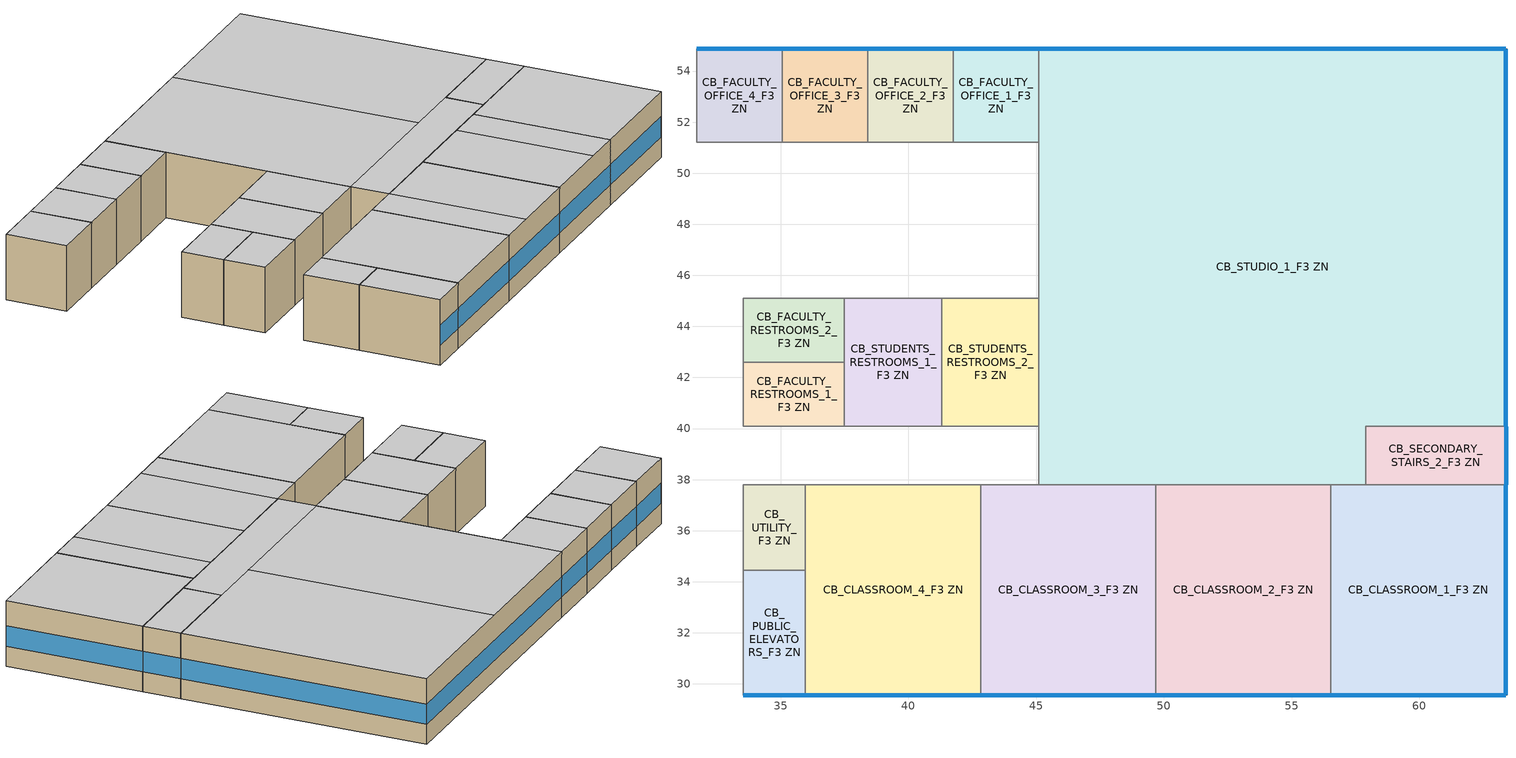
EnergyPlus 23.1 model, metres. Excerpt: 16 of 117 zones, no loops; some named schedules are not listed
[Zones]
CB_CLASSROOM_1_F3 ZN
 floor to CB_CLASSROOM_1_F2 ZN (Typical Interior Floor): 63.4,37.8 63.4,29.57 56.54,29.57 56.54,37.8 z7.92
 wall outside (Typical Insulated Steel Framed Exterior Wall R-11.9): 56.54,29.57 63.4,29.57 63.4,37.8 z7.92:11.89
 wall to CB_STUDIO_1_F3 ZN (Uninsulated Steel Stud Wall): 57.91,37.8 56.54,37.8 z7.92:11.89
 wall to CB_SECONDARY_STAIRS_2_F3 ZN (Uninsulated Steel Stud Wall): 63.4,37.8 57.91,37.8 z7.92:11.89
 wall to CB_CLASSROOM_2_F3 ZN (Uninsulated Steel Stud Wall): 56.54,37.8 56.54,29.57 z7.92:11.89
 window (U 0.77 SHGC 0.23 Simple Glazing Window U-0.77 SHGC 0.23): 56.54,29.57 63.4,29.57 / 63.4,29.57 63.4,37.79 z9.14:10.36
 ceiling to CB_CLASSROOM_6_F4 ZN (Typical Interior Ceiling): 63.4,29.57 63.4,37.8 56.54,37.8 56.54,29.57 z11.89
CB_CLASSROOM_2_F3 ZN
 floor to CB_CLASSROOM_2_F2 ZN (Typical Interior Floor): 56.54,37.8 56.54,29.57 49.68,29.57 49.68,37.8 z7.92
 wall outside (Typical Insulated Steel Framed Exterior Wall R-11.9): 49.68,29.57 56.54,29.57 z7.92:11.89
 wall to CB_CLASSROOM_3_F3 ZN (Uninsulated Steel Stud Wall): 49.68,37.8 49.68,29.57 z7.92:11.89
 wall to CB_STUDIO_1_F3 ZN (Uninsulated Steel Stud Wall): 56.54,37.8 49.68,37.8 z7.92:11.89
 window (U 0.77 SHGC 0.23 Simple Glazing Window U-0.77 SHGC 0.23): 49.68,29.57 56.54,29.57 z9.14:10.36
 ceiling to CB_CLASSROOM_6_F4 ZN (Typical Interior Ceiling): 56.54,29.57 56.54,37.8 54.25,37.8 54.25,29.57 z11.89
 ceiling to CB_CLASSROOM_5_F4 ZN (Typical Interior Ceiling): 54.25,29.57 54.25,37.8 49.68,37.8 49.68,29.57 z11.89
CB_CLASSROOM_3_F3 ZN
 floor to CB_CLASSROOM_3_F2 ZN (Typical Interior Floor): 49.68,37.8 49.68,29.57 42.82,29.57 42.82,37.8 z7.92
 wall outside (Typical Insulated Steel Framed Exterior Wall R-11.9): 42.82,29.57 49.68,29.57 z7.92:11.89
 wall to CB_CLASSROOM_4_F3 ZN (Uninsulated Steel Stud Wall): 42.82,37.8 42.82,29.57 z7.92:11.89
 wall to CB_CORRIDOR_2_F3 ZN (Uninsulated Steel Stud Wall): 45.11,37.8 42.82,37.8 z7.92:11.89
 wall to CB_STUDIO_1_F3 ZN (Uninsulated Steel Stud Wall): 49.68,37.8 45.11,37.8 z7.92:11.89
 window (U 0.77 SHGC 0.23 Simple Glazing Window U-0.77 SHGC 0.23): 42.82,29.57 49.68,29.57 z9.14:10.36
 ceiling to CB_CLASSROOM_4_F4 ZN (Typical Interior Ceiling): 45.11,29.57 45.11,37.8 42.82,37.8 42.82,29.57 z11.89
 ceiling to CB_CLASSROOM_5_F4 ZN (Typical Interior Ceiling): 49.68,29.57 49.68,37.8 45.11,37.8 45.11,29.57 z11.89
CB_CLASSROOM_4_F3 ZN
 floor to CB_CLASSROOM_4_F2 ZN (Typical Interior Floor): 42.82,37.8 42.82,29.57 35.97,29.57 35.97,37.8 z7.92
 wall outside (Typical Insulated Steel Framed Exterior Wall R-11.9): 35.97,29.57 42.82,29.57 z7.92:11.89
 wall to CB_PUBLIC_ELEVATORS_F3 ZN (Uninsulated Steel Stud Wall): 35.97,34.44 35.97,29.57 z7.92:11.89
 wall to CB_UTILITY_F3 ZN (Uninsulated Steel Stud Wall): 35.97,37.8 35.97,34.44 z7.92:11.89
 wall to CB_CORRIDOR_2_F3 ZN (Uninsulated Steel Stud Wall): 42.82,37.8 35.97,37.8 z7.92:11.89
 window (U 0.77 SHGC 0.23 Simple Glazing Window U-0.77 SHGC 0.23): 35.97,29.57 42.82,29.57 z9.14:10.36
 ceiling to CB_CLASSROOM_4_F4 ZN (Typical Interior Ceiling): 42.82,29.57 42.82,37.8 35.97,37.8 35.97,29.57 z11.89
CB_FACULTY_OFFICE_1_F3 ZN
 floor to CB_FACULTY_OFFICE_1_F2 ZN (Typical Interior Floor): 45.11,54.86 45.11,51.21 41.76,51.21 41.76,54.86 z7.92
 wall outside (Typical Insulated Steel Framed Exterior Wall R-11.9): 45.11,54.86 41.76,54.86 z7.92:11.89
 wall to CB_STUDIO_1_F3 ZN (Uninsulated Steel Stud Wall): 45.11,51.21 45.11,54.86 z7.92:11.89
 wall to CB_OFFICES_OPEN_F3 ZN (Uninsulated Steel Stud Wall): 41.76,51.21 45.11,51.21 z7.92:11.89
 wall to CB_FACULTY_OFFICE_2_F3 ZN (Uninsulated Steel Stud Wall): 41.76,54.86 41.76,51.21 z7.92:11.89
 window (U 0.77 SHGC 0.23 Simple Glazing Window U-0.77 SHGC 0.23): 45.11,54.86 41.76,54.86 z9.14:10.36
 ceiling to CB_FACULTY_OFFICE_1_F4 ZN (Typical Interior Ceiling): 45.11,51.21 45.11,54.86 41.76,54.86 41.76,51.21 z11.89
CB_FACULTY_OFFICE_2_F3 ZN
 floor to CB_FACULTY_OFFICE_2_F2 ZN (Typical Interior Floor): 41.76,54.86 41.76,51.21 38.4,51.21 38.4,54.86 z7.92
 wall outside (Typical Insulated Steel Framed Exterior Wall R-11.9): 41.76,54.86 38.4,54.86 z7.92:11.89
 wall to CB_OFFICES_OPEN_F3 ZN (Uninsulated Steel Stud Wall): 38.4,51.21 41.76,51.21 z7.92:11.89
 wall to CB_FACULTY_OFFICE_3_F3 ZN (Uninsulated Steel Stud Wall): 38.4,54.86 38.4,51.21 z7.92:11.89
 window (U 0.77 SHGC 0.23 Simple Glazing Window U-0.77 SHGC 0.23): 41.76,54.86 38.41,54.86 z9.14:10.36
 ceiling to CB_FACULTY_OFFICE_2_F4 ZN (Typical Interior Ceiling): 38.4,51.21 41.76,51.21 41.76,54.86 38.4,54.86 z11.89
CB_FACULTY_OFFICE_3_F3 ZN
 floor to CB_FACULTY_OFFICE_3_F2 ZN (Typical Interior Floor): 38.4,54.86 38.4,51.21 35.05,51.21 35.05,54.86 z7.92
 wall outside (Typical Insulated Steel Framed Exterior Wall R-11.9): 38.4,54.86 35.05,54.86 z7.92:11.89
 wall to CB_OFFICES_OPEN_F3 ZN (Uninsulated Steel Stud Wall): 35.05,51.21 38.4,51.21 z7.92:11.89
 wall to CB_FACULTY_OFFICE_4_F3 ZN (Uninsulated Steel Stud Wall): 35.05,54.86 35.05,51.21 z7.92:11.89
 window (U 0.77 SHGC 0.23 Simple Glazing Window U-0.77 SHGC 0.23): 38.4,54.86 35.06,54.86 z9.14:10.36
 ceiling to CB_FACULTY_OFFICE_3_F4 ZN (Typical Interior Ceiling): 38.4,51.21 38.4,54.86 35.05,54.86 35.05,51.21 z11.89
CB_FACULTY_OFFICE_4_F3 ZN
 floor to CB_FACULTY_OFFICE_4_F2 ZN (Typical Interior Floor): 35.05,54.86 35.05,51.21 31.7,51.21 31.7,54.86 z7.92
 wall outside (Typical Insulated Steel Framed Exterior Wall R-11.9): 35.05,54.86 31.7,54.86 z7.92:11.89
 wall to CB_OFFICES_OPEN_F3 ZN (Uninsulated Steel Stud Wall): 31.7,51.21 35.05,51.21 z7.92:11.89
 wall to CB_FACULTY_OFFICE_5_F3 ZN (Uninsulated Steel Stud Wall): 31.7,54.86 31.7,51.21 z7.92:11.89
 window (U 0.77 SHGC 0.23 Simple Glazing Window U-0.77 SHGC 0.23): 35.05,54.86 31.7,54.86 z9.14:10.36
 ceiling to CB_FACULTY_OFFICE_4_F4 ZN (Typical Interior Ceiling): 35.05,51.21 35.05,54.86 31.7,54.86 31.7,51.21 z11.89
CB_FACULTY_RESTROOMS_1_F3 ZN
 floor to CB_FACULTY_RESTROOMS_1_F2 ZN (Typical Interior Floor): 37.49,42.6 37.49,40.08 33.53,40.08 33.53,42.6 z7.92
 wall to CB_STUDENTS_RESTROOMS_1_F3 ZN (Uninsulated Steel Stud Wall): 37.49,40.08 37.49,42.6 z7.92:11.89
 wall to CB_CORRIDOR_2_F3 ZN (Uninsulated Steel Stud Wall): 33.53,40.08 37.49,40.08 z7.92:11.89
 wall to CB_OFFICES_OPEN_F3 ZN (Uninsulated Steel Stud Wall): 33.53,42.6 33.53,40.08 z7.92:11.89
 wall to CB_FACULTY_RESTROOMS_2_F3 ZN (Uninsulated Steel Stud Wall): 37.49,42.6 33.53,42.6 z7.92:11.89
 ceiling to CB_FACULTY_RESTROOMS_2_F4 ZN (Typical Interior Ceiling): 37.49,40.08 37.49,42.6 33.53,42.6 33.53,40.08 z11.89
CB_FACULTY_RESTROOMS_2_F3 ZN
 floor to CB_FACULTY_RESTROOMS_2_F2 ZN (Typical Interior Floor): 37.49,45.11 37.49,42.6 33.53,42.6 33.53,45.11 z7.92
 wall to CB_OFFICES_OPEN_F3 ZN (Uninsulated Steel Stud Wall): 37.49,45.11 33.53,45.11 33.53,42.6 z7.92:11.89
 wall to CB_STUDENTS_RESTROOMS_1_F3 ZN (Uninsulated Steel Stud Wall): 37.49,42.6 37.49,45.11 z7.92:11.89
 ceiling to CB_FACULTY_RESTROOMS_1_F4 ZN (Typical Interior Ceiling): 37.49,42.6 37.49,45.11 33.53,45.11 33.53,42.6 z11.89
CB_PUBLIC_ELEVATORS_F3 ZN
 floor to CB_PUBLIC_ELEVATORS_F2 ZN (Typical Interior Floor): 35.97,34.44 35.97,29.57 33.53,29.57 33.53,34.44 z7.92
 wall outside (Typical Insulated Steel Framed Exterior Wall R-11.9): 33.53,29.57 35.97,29.57 z7.92:11.89
 wall to CB_CORRIDOR_1_F3 ZN (Uninsulated Steel Stud Wall): 33.53,34.44 33.53,29.57 z7.92:11.89
 wall to CB_UTILITY_F3 ZN (Uninsulated Steel Stud Wall): 35.97,34.44 33.53,34.44 z7.92:11.89
 window (U 0.77 SHGC 0.23 Simple Glazing Window U-0.77 SHGC 0.23): 33.53,29.57 35.96,29.57 z9.14:10.36
 ceiling to CB_PUBLIC_ELEVATORS_F4 ZN (Typical Interior Ceiling): 35.97,29.57 35.97,34.44 33.53,34.44 33.53,29.57 z11.89
CB_SECONDARY_STAIRS_2_F3 ZN
 floor to CB_SECONDARY_STAIRS_2_F2 ZN (Typical Interior Floor): 63.4,40.08 63.4,37.8 57.91,37.8 57.91,40.08 z7.92
 wall outside (Typical Insulated Steel Framed Exterior Wall R-11.9): 63.4,37.8 63.4,40.08 z7.92:11.89
 wall to CB_STUDIO_1_F3 ZN (Uninsulated Steel Stud Wall): 63.4,40.08 57.91,40.08 57.91,37.8 z7.92:11.89
 window (U 0.77 SHGC 0.23 Simple Glazing Window U-0.77 SHGC 0.23): 63.4,37.8 63.4,40.08 z9.14:10.36
 ceiling to CB_SECONDARY_STAIRS_2_F4 ZN (Typical Interior Ceiling): 63.4,37.8 63.4,40.08 57.91,40.08 57.91,37.8 z11.89
CB_STUDENTS_RESTROOMS_1_F3 ZN
 floor to CB_STUDENTS_RESTROOMS_1_F2 ZN (Typical Interior Floor): 41.3,45.11 41.3,40.08 37.49,40.08 37.49,45.11 z7.92
 wall to CB_CORRIDOR_2_F3 ZN (Uninsulated Steel Stud Wall): 37.49,40.08 41.3,40.08 z7.92:11.89
 wall to CB_OFFICES_OPEN_F3 ZN (Uninsulated Steel Stud Wall): 41.3,45.11 37.49,45.11 z7.92:11.89
 wall to CB_STUDENTS_RESTROOMS_2_F3 ZN (Uninsulated Steel Stud Wall): 41.3,40.08 41.3,45.11 z7.92:11.89
 ceiling to CB_STUDENTS_RESTROOMS_1_F4 ZN (Typical Interior Ceiling): 41.3,40.08 41.3,45.11 37.49,45.11 37.49,40.08 z11.89
CB_STUDENTS_RESTROOMS_2_F3 ZN
 floor to CB_STUDENTS_RESTROOMS_2_F2 ZN (Typical Interior Floor): 45.11,45.11 45.11,40.08 41.3,40.08 41.3,45.11 z7.92
 wall to CB_OFFICES_OPEN_F3 ZN (Uninsulated Steel Stud Wall): 45.11,45.11 41.3,45.11 z7.92:11.89
 wall to CB_STUDIO_1_F3 ZN (Uninsulated Steel Stud Wall): 45.11,40.08 45.11,45.11 z7.92:11.89
 wall to CB_CORRIDOR_2_F3 ZN (Uninsulated Steel Stud Wall): 41.3,40.08 45.11,40.08 z7.92:11.89
 ceiling to CB_STUDENTS_RESTROOMS_2_F4 ZN (Typical Interior Ceiling): 45.11,40.08 45.11,45.11 41.3,45.11 41.3,40.08 z11.89
CB_STUDIO_1_F3 ZN
 floor to CB_STUDIO_2_F2 ZN (Typical Interior Floor): 63.4,54.86 63.4,40.08 57.91,40.08 57.91,37.8 45.11,37.8 45.11,54.86 z7.92
 wall outside (Typical Insulated Steel Framed Exterior Wall R-11.9): 63.4,40.08 63.4,54.86 45.11,54.86 z7.92:11.89
 wall to CB_CORRIDOR_2_F3 ZN (Uninsulated Steel Stud Wall): 45.11,40.08 45.11,37.8 z7.92:11.89
 wall to CB_OFFICES_OPEN_F3 ZN (Uninsulated Steel Stud Wall): 45.11,51.21 45.11,45.11 z7.92:11.89
 window (U 0.77 SHGC 0.23 Simple Glazing Window U-0.77 SHGC 0.23): 63.39,54.86 45.11,54.86 / 63.4,40.08 63.4,54.86 z9.14:10.36
 ceiling to CB_CORRIDOR_F4 ZN (Typical Interior Ceiling): 57.91,37.8 57.91,40.08 45.11,40.08 45.11,37.8 z11.89
 ceiling to CB_LAB_4_F4 ZN (Typical Interior Ceiling): 63.4,40.08 63.4,54.86 54.25,54.86 54.25,40.08 z11.89
 ceiling to CB_LAB_3_F4 ZN (Typical Interior Ceiling): 54.25,40.08 54.25,54.86 45.11,54.86 45.11,40.08 z11.89
CB_UTILITY_F3 ZN
 floor to CB_UTILITY_F2 ZN (Typical Interior Floor): 35.97,37.8 35.97,34.44 33.53,34.44 33.53,37.8 z7.92
 wall to CB_CORRIDOR_1_F3 ZN (Uninsulated Steel Stud Wall): 33.53,37.8 33.53,34.44 z7.92:11.89
 wall to CB_CORRIDOR_2_F3 ZN (Uninsulated Steel Stud Wall): 35.97,37.8 33.53,37.8 z7.92:11.89
 ceiling to CB_UTILITY_F4 ZN (Typical Interior Ceiling): 35.97,34.44 35.97,37.8 33.53,37.8 33.53,34.44 z11.89
[Building]
-College-ASHRAE 169-2013-2A created: 2023-09-08 18:26:06 +0800: Terrain=City; Loads Convergence Tolerance Value {W}=0.04; Temperature Convergence Tolerance Value {deltaC}=0.2; Solar Distribution=FullInteriorAndExterior; Maximum Number of Warmup Days=25; Minimum Number of Warmup Days=6
[Site:Location]
Tampa-MacDill AFB_FL_USA: Latitude {deg}=27.85; Longitude {deg}=-82.52; Time Zone {hr}=-5; Elevation {m}=8
[Site:GroundTemperature:FCfactorMethod]
January Ground Temperature {C}=24.2; February Ground Temperature {C}=18.9; March Ground Temperature {C}=15.7; April Ground Temperature {C}=13.6; May Ground Temperature {C}=15.5; June Ground Temperature {C}=17.1; July Ground Temperature {C}=21.2; August Ground Temperature {C}=26.9; September Ground Temperature {C}=27.6; October Ground Temperature {C}=27.9; November Ground Temperature {C}=27.4; December Ground Temperature {C}=26.2
[Site:WaterMainsTemperature]
Calculation Method=Correlation; Annual Average Outdoor Air Temperature {C}=21.85; Maximum Difference In Monthly Average Outdoor Air Temperatures {deltaC}=14.3
[SizingPeriod:DesignDay] Day of Month=21; Dry-Bulb Temperature Range Modifier Type=DefaultMultipliers; Humidity Condition Type=Wetbulb; Barometric Pressure {Pa}=101229; Rain Indicator=No; Snow Indicator=No; Daylight Saving Time Indicator=No; Begin Environment Reset Mode=FullResetAtBeginEnvironment
Name | Month | Day Type | Maximum Dry-Bulb Temperature {C} | Daily Dry-Bulb Temperature Range {deltaC} | Wetbulb or DewPoint at Maximum Dry-Bulb {C} | Wind Speed {m/s} | Wind Direction {deg} | Solar Model Indicator | ASHRAE Clear Sky Optical Depth for Beam Irradiance (taub) | ASHRAE Clear Sky Optical Depth for Diffuse Irradiance (taud) | Sky Clearness
Tampa-MacDill.AFB_FL_USA Ann Clg .4% Condns DB=>MWB | 8 | SummerDesignDay | 33.9 | 7.9 | 25.1 | 3.1 | 270 | ASHRAETau | 0.491 | 2.016
Tampa-MacDill.AFB_FL_USA Ann Htg 99.6% Condns DB | 1 | WinterDesignDay | 4.6 | 0 | 4.6 | 2.5 | 10 | ASHRAEClearSky |  |  | 0
[Material] Thermal Absorptance=0.9; Solar Absorptance=0.7; Visible Absorptance=0.7
Name | Roughness | Thickness {m} | Conductivity {W/m-K} | Density {kg/m3} | Specific Heat {J/kg-K}
100mm Normalweight concrete floor | MediumSmooth | 0.1016 | 2.31 | 2322 | 832
25mm Stucco | Smooth | 0.0254 | 0.72 | 1856 | 840
5/8 in. Gypsum Board | MediumSmooth | 0.0159 | 0.16 | 800 | 1090
Std Wood 6inch | MediumSmooth | 0.15 | 0.12 | 540 | 1210
[Material:NoMass] Thermal Absorptance=0.9
Name | Roughness | Thermal Resistance {m2-K/W} | Solar Absorptance | Visible Absorptance
CP02 CARPET PAD | VeryRough | 0.21648 | 0.7 | 0.8
Metal Framed Wall - 24inOC - 2x4 - R0 ins. | Smooth | 0.115881 | 0 | 0
Typical Insulation R-9.73 | Smooth | 1.71283 | 0.7 | 0.7
[WindowMaterial:SimpleGlazingSystem]
U 0.77 SHGC 0.23 Simple Glazing U-0.77 SHGC 0.23: U-Factor {W/m2-K}=4.37226; Solar Heat Gain Coefficient=0.23
[Construction]
InteriorFurnishings: Std Wood 6inch
Typical Insulated Steel Framed Exterior Wall R-11.9: 25mm Stucco, 5/8 in. Gypsum Board, Typical Insulation R-9.73, 5/8 in. Gypsum Board
Typical Interior Ceiling: CP02 CARPET PAD, 100mm Normalweight concrete floor
Typical Interior Floor: 100mm Normalweight concrete floor, CP02 CARPET PAD
U 0.77 SHGC 0.23 Simple Glazing Window U-0.77 SHGC 0.23: U 0.77 SHGC 0.23 Simple Glazing U-0.77 SHGC 0.23
Uninsulated Steel Stud Wall: Metal Framed Wall - 24inOC - 2x4 - R0 ins.
[Zone] Multiplier=1; Part of Total Floor Area=Yes
CB_CLASSROOM_1_F3 ZN; CB_CLASSROOM_2_F3 ZN; CB_CLASSROOM_3_F3 ZN; CB_CLASSROOM_4_F3 ZN; CB_FACULTY_OFFICE_1_F3 ZN; CB_FACULTY_OFFICE_2_F3 ZN; CB_FACULTY_OFFICE_3_F3 ZN; CB_FACULTY_OFFICE_4_F3 ZN; CB_FACULTY_RESTROOMS_1_F3 ZN; CB_FACULTY_RESTROOMS_2_F3 ZN; CB_PUBLIC_ELEVATORS_F3 ZN; CB_SECONDARY_STAIRS_2_F3 ZN; CB_STUDENTS_RESTROOMS_1_F3 ZN; CB_STUDENTS_RESTROOMS_2_F3 ZN; CB_STUDIO_1_F3 ZN; CB_UTILITY_F3 ZN
[Space]
Name | Zone | Space Type
CB_CLASSROOM_1_F3 | CB_CLASSROOM_1_F3 ZN | College - Classroom
CB_CLASSROOM_2_F3 | CB_CLASSROOM_2_F3 ZN | College - Classroom
CB_CLASSROOM_3_F3 | CB_CLASSROOM_3_F3 ZN | College - Classroom
CB_CLASSROOM_4_F3 | CB_CLASSROOM_4_F3 ZN | College - Classroom
CB_FACULTY_OFFICE_1_F3 | CB_FACULTY_OFFICE_1_F3 ZN | College - Office
CB_FACULTY_OFFICE_2_F3 | CB_FACULTY_OFFICE_2_F3 ZN | College - Office
CB_FACULTY_OFFICE_3_F3 | CB_FACULTY_OFFICE_3_F3 ZN | College - Office
CB_FACULTY_OFFICE_4_F3 | CB_FACULTY_OFFICE_4_F3 ZN | College - Office
CB_FACULTY_RESTROOMS_1_F3 | CB_FACULTY_RESTROOMS_1_F3 ZN | College - Restroom
CB_FACULTY_RESTROOMS_2_F3 | CB_FACULTY_RESTROOMS_2_F3 ZN | College - Restroom
CB_PUBLIC_ELEVATORS_F3 | CB_PUBLIC_ELEVATORS_F3 ZN | College - Elevator Shaft
CB_SECONDARY_STAIRS_2_F3 | CB_SECONDARY_STAIRS_2_F3 ZN | College - Stairs
CB_STUDENTS_RESTROOMS_1_F3 | CB_STUDENTS_RESTROOMS_1_F3 ZN | College - Restroom
CB_STUDENTS_RESTROOMS_2_F3 | CB_STUDENTS_RESTROOMS_2_F3 ZN | College - Restroom
CB_STUDIO_1_F3 | CB_STUDIO_1_F3 ZN | College - Art Classroom
CB_UTILITY_F3 | CB_UTILITY_F3 ZN | College - Utility
[SpaceList]
College - Classroom: CB_CLASSROOM_1_F4, CB_CLASSROOM_2_F4, CB_CLASSROOM_3_F4, CB_CLASSROOM_5_F4, CB_CLASSROOM_6_F4, CB_CLASSROOM_7_F2, CB_CLASSROOM_6_F2, CB_CLASSROOM_5_F2, CB_CLASSROOM_4_F3, CB_CLASSROOM_3_F3, CB_CLASSROOM_5_F3, CB_CLASSROOM_1_F3, CB_CLASSROOM_2_F3, CB_CLASSROOM_8_F2, CB_CLASSROOM_6_F3, CB_CLASSROOM_7_F3, CB_CLASSROOM_8_F3, CB_CLASSROOM_4_F4, CB_CLASSROOM_4_F2, CB_LECTURE_ROOM_2_F1, CB_CLASSROOM_2_F2, CB_CLASSROOM_1_F2, CB_CLASSROOM_3_F2
College - Office: CB_OFFICES_ENCLOSED_8_F1, CB_OFFICES_ENCLOSED_7_F1, CB_OFFICES_ENCLOSED_5_F1, CB_OFFICES_ENCLOSED_4_F1, CB_OFFICES_ENCLOSED_6_F1, CB_OFFICES_OPEN_F4, CB_OFFICES_OPEN_F1, CB_FACULTY_OFFICE_6_F4, CB_FACULTY_OFFICE_5_F4, CB_FACULTY_OFFICE_4_F4, CB_FACULTY_OFFICE_3_F4, CB_FACULTY_OFFICE_2_F4, CB_OFFICES_ENCLOSED_1_F1, CB_FACULTY_OFFICE_1_F4, CB_FACULTY_OFFICE_1_F3, CB_FACULTY_OFFICE_3_F2, CB_FACULTY_OFFICE_5_F3, CB_FACULTY_OFFICE_4_F3, CB_FACULTY_OFFICE_2_F3, CB_OFFICES_ENCLOSED_2_F1, CB_FACULTY_OFFICE_3_F3, CB_FACULTY_OFFICE_8_F4, CB_FACULTY_OFFICE_8_F3, CB_FACULTY_OFFICE_7_F3, CB_OFFICES_ENCLOSED_3_F1, CB_FACULTY_OFFICE_6_F2, CB_FACULTY_OFFICE_6_F3, CB_FACULTY_OFFICE_7_F2, CB_FACULTY_OFFICE_7_F4, CB_FACULTY_OFFICE_8_F2, CB_FACULTY_OFFICE_2_F2, CB_OFFICES_OPEN_F3, CB_FACULTY_OFFICE_4_F2, CB_OFFICES_OPEN_F2, CB_FACULTY_OFFICE_5_F2, CB_FACULTY_OFFICE_1_F2
College - Restroom: CB_STUDENTS_RESTROOMS_1_F1, CB_STAFF_RESTROOMS_1_F1, CB_FACULTY_RESTROOMS_2_F4, CB_STUDENTS_RESTROOMS_1_F4, CB_STUDENTS_RESTROOMS_2_F4, CB_FACULTY_RESTROOMS_1_F4, CB_STUDENTS_RESTROOMS_1_F3, CB_FACULTY_RESTROOMS_1_F3, CB_STUDENTS_RESTROOMS_2_F3, CB_FACULTY_RESTROOMS_2_F3, CB_STAFF_RESTROOMS_2_F1, CB_FACULTY_RESTROOMS_2_F2, CB_FACULTY_RESTROOMS_1_F2, CB_STUDENTS_RESTROOMS_2_F1, CB_STUDENTS_RESTROOMS_2_F2, CB_STUDENTS_RESTROOMS_1_F2
College - Stairs: CB_MAIN_STAIRS_F4, CB_SECONDARY_STAIRS_2_F4, CB_SECONDARY_STAIRS_2_F1, CB_SECONDARY_STAIRS_1_F4, CB_MAIN_STAIRS_F3, CB_MAIN_STAIRS_F2, CB_SECONDARY_STAIRS_2_F2, CB_SECONDARY_STAIRS_2_F3, CB_SECONDARY_STAIRS_1_F1, CB_SECONDARY_STAIRS_1_F3, CB_SECONDARY_STAIRS_1_F2, CB_MAIN_STAIRS_F1
College - Elevator Shaft: CB_PUBLIC_ELEVATORS_F3, CB_PUBLIC_ELEVATORS_F2, CB_PUBLIC_ELEVATORS_F1, CB_PUBLIC_ELEVATORS_F4
College - Art Classroom: CB_STUDIO_1_F2, CB_STUDIO_1_F3, CB_STUDIO_2_F2, CB_STUDIO_2_F3
College - Utility: CB_UTILITY_F1, CB_UTILITY_F4, CB_UTILITY_F3, CB_UTILITY_F2
[Lights] Schedule=College BLDG_LIGHT_SCH; Design Level Calculation Method=Watts/Area; Fraction Replaceable=0
Name | Zone or ZoneList or Space or SpaceList | Watts per Zone Floor Area {W/m2}
College - Classroom Lights | College - Classroom | 7.64238
College - Office Lights | College - Office | 7.96529
College - Restroom Lights | College - Restroom | 6.78126
College - Stairs Lights | College - Stairs | 5.27432
College - Art Classroom Lights | College - Art Classroom | 7.64238
College - Utility Lights | College - Utility | 4.62848
[People] Number of People Calculation Method=People/Area; Fraction Radiant=0.3; Activity Level Schedule=College ACTIVITY_SCH; Work Efficiency Schedule=Work Efficiency Schedule; Clothing Insulation Schedule=Clothing Schedule; Air Velocity Schedule=Air Velocity Schedule
Name | Zone or ZoneList or Space or SpaceList | Number of People Schedule | People per Floor Area {person/m2}
College - Classroom People | College - Classroom | College BLDG_Class_OCC_SCH | 0.699654
College - Office People | College - Office | College BLDG_OCC_SCH_Offices | 0.0538196
College - Art Classroom People | College - Art Classroom | College BLDG_Studio_OCC_SCH | 0.215278
[ElectricEquipment] Schedule=College BLDG_EQUIP_SCH_Base; Design Level Calculation Method=Watts/Area; Fraction Latent=0; Fraction Radiant=0.5; Fraction Lost=0
Name | Zone or ZoneList or Space or SpaceList | Watts per Zone Floor Area {W/m2}
College - Classroom Elec Equip | College - Classroom | 9.99967
College - Office Elec Equip | College - Office | 10.7639
College - Restroom Elec Equip | College - Restroom | 3.98265
College - Art Classroom Elec Equip | College - Art Classroom | 9.99967
College - Utility Elec Equip | College - Utility | 3.98265
[InternalMass] Construction=InteriorFurnishings
Name | Zone or ZoneList | Space or SpaceList | Surface Area {m2}
CB_CLASSROOM_1_F3 Mass | CB_CLASSROOM_1_F3 ZN | CB_CLASSROOM_1_F3 | 112.877
CB_CLASSROOM_2_F3 Mass | CB_CLASSROOM_2_F3 ZN | CB_CLASSROOM_2_F3 | 112.877
CB_CLASSROOM_3_F3 Mass | CB_CLASSROOM_3_F3 ZN | CB_CLASSROOM_3_F3 | 112.877
CB_CLASSROOM_4_F3 Mass | CB_CLASSROOM_4_F3 ZN | CB_CLASSROOM_4_F3 | 112.877
CB_FACULTY_OFFICE_1_F3 Mass | CB_FACULTY_OFFICE_1_F3 ZN | CB_FACULTY_OFFICE_1_F3 | 24.5264
CB_FACULTY_OFFICE_2_F3 Mass | CB_FACULTY_OFFICE_2_F3 ZN | CB_FACULTY_OFFICE_2_F3 | 24.5264
CB_FACULTY_OFFICE_3_F3 Mass | CB_FACULTY_OFFICE_3_F3 ZN | CB_FACULTY_OFFICE_3_F3 | 24.5264
CB_FACULTY_OFFICE_4_F3 Mass | CB_FACULTY_OFFICE_4_F3 ZN | CB_FACULTY_OFFICE_4_F3 | 24.5264
CB_FACULTY_RESTROOMS_1_F3 Mass | CB_FACULTY_RESTROOMS_1_F3 ZN | CB_FACULTY_RESTROOMS_1_F3 | 19.9277
CB_FACULTY_RESTROOMS_2_F3 Mass | CB_FACULTY_RESTROOMS_2_F3 ZN | CB_FACULTY_RESTROOMS_2_F3 | 19.9277
CB_SECONDARY_STAIRS_2_F3 Mass | CB_SECONDARY_STAIRS_2_F3 ZN | CB_SECONDARY_STAIRS_2_F3 | 25.0838
CB_STUDENTS_RESTROOMS_1_F3 Mass | CB_STUDENTS_RESTROOMS_1_F3 ZN | CB_STUDENTS_RESTROOMS_1_F3 | 38.3225
CB_STUDENTS_RESTROOMS_2_F3 Mass | CB_STUDENTS_RESTROOMS_2_F3 ZN | CB_STUDENTS_RESTROOMS_2_F3 | 38.3225
CB_STUDIO_1_F3 Mass | CB_STUDIO_1_F3 ZN | CB_STUDIO_1_F3 | 599.225
CB_UTILITY_F3 Mass | CB_UTILITY_F3 ZN | CB_UTILITY_F3 | 16.3509
[ZoneInfiltration:DesignFlowRate] Schedule=College INFIL_SCH_PNNL; Design Flow Rate Calculation Method=Flow/ExteriorArea; Flow Rate per Exterior Surface Area {m3/s-m2}=0.000569573; Constant Term Coefficient=0; Temperature Term Coefficient=0; Velocity Term Coefficient=0.224; Velocity Squared Term Coefficient=0
Name | Zone or ZoneList or Space or SpaceList
CB_CLASSROOM_1_F3 Infiltration | CB_CLASSROOM_1_F3
CB_CLASSROOM_2_F3 Infiltration | CB_CLASSROOM_2_F3
CB_CLASSROOM_3_F3 Infiltration | CB_CLASSROOM_3_F3
CB_CLASSROOM_4_F3 Infiltration | CB_CLASSROOM_4_F3
CB_FACULTY_OFFICE_1_F3 Infiltration | CB_FACULTY_OFFICE_1_F3
CB_FACULTY_OFFICE_2_F3 Infiltration | CB_FACULTY_OFFICE_2_F3
CB_FACULTY_OFFICE_3_F3 Infiltration | CB_FACULTY_OFFICE_3_F3
CB_FACULTY_OFFICE_4_F3 Infiltration | CB_FACULTY_OFFICE_4_F3
CB_PUBLIC_ELEVATORS_F3 Infiltration | CB_PUBLIC_ELEVATORS_F3
CB_SECONDARY_STAIRS_2_F3 Infiltration | CB_SECONDARY_STAIRS_2_F3
CB_STUDIO_1_F3 Infiltration | CB_STUDIO_1_F3
[Daylighting:Controls] Lighting Control Type=Continuous; Minimum Input Power Fraction for Continuous or ContinuousOff Dimming Control=0.2; Minimum Light Output Fraction for Continuous or ContinuousOff Dimming Control=0.2; Number of Stepped Control Steps=1; Probability Lighting will be Reset When Needed in Manual Stepped Control=1; Glare Calculation Azimuth Angle of View Direction Clockwise from Zone y-Axis {deg}=-0; Maximum Allowable Discomfort Glare Index=22; Illuminance Setpoint at Reference Point 1 {lux}=375; Illuminance Setpoint at Reference Point 2 {lux}=375
Name | Zone or Space | Glare Calculation Daylighting Reference Point | Daylighting Reference Point Name 1 | Fraction of Lights Controlled by Reference Point 1 | Daylighting Reference Point Name 2 | Fraction of Lights Controlled by Reference Point 2
CB_CLASSROOM_1_F3 ZN DaylightingControls | CB_CLASSROOM_1_F3 ZN | CB_CLASSROOM_1_F3 Daylt Sensor 1 | CB_CLASSROOM_1_F3 Daylt Sensor 1 | 0.547 | CB_CLASSROOM_1_F3 Daylt Sensor 2 | 0.336
CB_STUDIO_1_F3 ZN DaylightingControls | CB_STUDIO_1_F3 ZN | CB_STUDIO_1_F3 Daylt Sensor 1 | CB_STUDIO_1_F3 Daylt Sensor 1 | 0.249 | CB_STUDIO_1_F3 Daylt Sensor 2 | 0.21
[Exterior:Lights] Schedule=College EXTERIOR_LIGHT_SCH; Control Option=AstronomicalClock
Name | Design Level {W}
NonDimming Exterior Lights Def | 441.8
Occ Sensing Exterior Lights Def | 8552
[Schedule:Week:Daily]
College BLDG_LIGHT_SCH Week Rule - Jan1-Jun24: College BLDG_LIGHT_SCH Default|WntrDsn|Wknd|Hol Day, College BLDG_LIGHT_SCH Wkdy|SmrDsn Day, College BLDG_LIGHT_SCH Wkdy|SmrDsn Day, College BLDG_LIGHT_SCH Wkdy|SmrDsn Day, College BLDG_LIGHT_SCH Wkdy|SmrDsn Day, College BLDG_LIGHT_SCH Wkdy|SmrDsn Day, College BLDG_LIGHT_SCH Default|WntrDsn|Wknd|Hol Day, College BLDG_LIGHT_SCH Default, College BLDG_LIGHT_SCH Summer Design Day, College BLDG_LIGHT_SCH Winter Design Day 2, College BLDG_LIGHT_SCH Default, College BLDG_LIGHT_SCH Default
College BLDG_LIGHT_SCH Week Rule - Jun25-Jul1: College BLDG_LIGHT_SCH Default|WntrDsn|Wknd|Hol Day, College BLDG_LIGHT_SCH Wkdy|SmrDsn Day, College BLDG_LIGHT_SCH Wkdy|SmrDsn Day, College BLDG_LIGHT_SCH Wkdy|SmrDsn Day, College BLDG_LIGHT_SCH Wkdy|SmrDsn Day, College BLDG_LIGHT_SCH Wkdy|SmrDsn Day, College BLDG_LIGHT_SCH Default|WntrDsn|Wknd|Hol Day 1, College BLDG_LIGHT_SCH Default, College BLDG_LIGHT_SCH Summer Design Day, College BLDG_LIGHT_SCH Winter Design Day 2, College BLDG_LIGHT_SCH Default, College BLDG_LIGHT_SCH Default
College BLDG_LIGHT_SCH Week Rule - Jul2-Aug26: College BLDG_LIGHT_SCH Default|WntrDsn|Wknd|Hol Day 1, College BLDG_LIGHT_SCH Wkdy|SmrDsn Day 1, College BLDG_LIGHT_SCH Wkdy|SmrDsn Day 1, College BLDG_LIGHT_SCH Wkdy|SmrDsn Day 1, College BLDG_LIGHT_SCH Wkdy|SmrDsn Day 1, College BLDG_LIGHT_SCH Wkdy|SmrDsn Day 1, College BLDG_LIGHT_SCH Default|WntrDsn|Wknd|Hol Day 1, College BLDG_LIGHT_SCH Default, College BLDG_LIGHT_SCH Summer Design Day, College BLDG_LIGHT_SCH Winter Design Day 2, College BLDG_LIGHT_SCH Default, College BLDG_LIGHT_SCH Default
College BLDG_LIGHT_SCH Week Rule - Aug27-Sep2: College BLDG_LIGHT_SCH Default|WntrDsn|Wknd|Hol Day 1, College BLDG_LIGHT_SCH Wkdy|SmrDsn Day 1, College BLDG_LIGHT_SCH Wkdy|SmrDsn Day 1, College BLDG_LIGHT_SCH Wkdy|SmrDsn Day 1, College BLDG_LIGHT_SCH Wkdy|SmrDsn Day 1, College BLDG_LIGHT_SCH Wkdy|SmrDsn Day 2, College BLDG_LIGHT_SCH Default|WntrDsn|Wknd|Hol Day 2, College BLDG_LIGHT_SCH Default, College BLDG_LIGHT_SCH Summer Design Day, College BLDG_LIGHT_SCH Winter Design Day 2, College BLDG_LIGHT_SCH Default, College BLDG_LIGHT_SCH Default
College BLDG_LIGHT_SCH Week Rule - Sep3-Dec31: College BLDG_LIGHT_SCH Default|WntrDsn|Wknd|Hol Day 2, College BLDG_LIGHT_SCH Wkdy|SmrDsn Day 2, College BLDG_LIGHT_SCH Wkdy|SmrDsn Day 2, College BLDG_LIGHT_SCH Wkdy|SmrDsn Day 2, College BLDG_LIGHT_SCH Wkdy|SmrDsn Day 2, College BLDG_LIGHT_SCH Wkdy|SmrDsn Day 2, College BLDG_LIGHT_SCH Default|WntrDsn|Wknd|Hol Day 2, College BLDG_LIGHT_SCH Default, College BLDG_LIGHT_SCH Summer Design Day, College BLDG_LIGHT_SCH Winter Design Day 2, College BLDG_LIGHT_SCH Default, College BLDG_LIGHT_SCH Default
College ACTIVITY_SCH Week Rule - Jan1-Dec31: College ACTIVITY_SCH Default, College ACTIVITY_SCH Default, College ACTIVITY_SCH Default, College ACTIVITY_SCH Default, College ACTIVITY_SCH Default, College ACTIVITY_SCH Default, College ACTIVITY_SCH Default, College ACTIVITY_SCH Default, College ACTIVITY_SCH Summer Design Day, College ACTIVITY_SCH Winter Design Day, College ACTIVITY_SCH Default, College ACTIVITY_SCH Default
Work Efficiency Schedule Week Rule - Jan1-Dec31: Work Efficiency Schedule Default, Work Efficiency Schedule Default, Work Efficiency Schedule Default, Work Efficiency Schedule Default, Work Efficiency Schedule Default, Work Efficiency Schedule Default, Work Efficiency Schedule Default, Work Efficiency Schedule Default, Work Efficiency Schedule Default, Work Efficiency Schedule Default, Work Efficiency Schedule Default, Work Efficiency Schedule Default
Clothing Schedule Week Rule - Jan1-Dec31: Clothing Schedule Default Winter Clothes, Clothing Schedule Default Winter Clothes, Clothing Schedule Default Winter Clothes, Clothing Schedule Default Winter Clothes, Clothing Schedule Default Winter Clothes, Clothing Schedule Default Winter Clothes, Clothing Schedule Default Winter Clothes, Clothing Schedule Default Winter Clothes, Clothing Schedule Default Winter Clothes, Clothing Schedule Default Winter Clothes, Clothing Schedule Default Winter Clothes, Clothing Schedule Default Winter Clothes
Air Velocity Schedule Week Rule - Jan1-Dec31: Air Velocity Schedule Default, Air Velocity Schedule Default, Air Velocity Schedule Default, Air Velocity Schedule Default, Air Velocity Schedule Default, Air Velocity Schedule Default, Air Velocity Schedule Default, Air Velocity Schedule Default, Air Velocity Schedule Default, Air Velocity Schedule Default, Air Velocity Schedule Default, Air Velocity Schedule Default
College BLDG_EQUIP_SCH_Base Week Rule - Jan1-Jun24: College BLDG_EQUIP_SCH_Base Default|WntrDsn|Wknd|Hol Day, College BLDG_EQUIP_SCH_Base Wkdy|SmrDsn Day, College BLDG_EQUIP_SCH_Base Wkdy|SmrDsn Day, College BLDG_EQUIP_SCH_Base Wkdy|SmrDsn Day, College BLDG_EQUIP_SCH_Base Wkdy|SmrDsn Day, College BLDG_EQUIP_SCH_Base Wkdy|SmrDsn Day, College BLDG_EQUIP_SCH_Base Default|WntrDsn|Wknd|Hol Day, College BLDG_EQUIP_SCH_Base Default, College BLDG_EQUIP_SCH_Base Summer Design Day, College BLDG_EQUIP_SCH_Base Winter Design Day 2, College BLDG_EQUIP_SCH_Base Default, College BLDG_EQUIP_SCH_Base Default
College BLDG_EQUIP_SCH_Base Week Rule - Jun25-Jul1: College BLDG_EQUIP_SCH_Base Default|WntrDsn|Wknd|Hol Day, College BLDG_EQUIP_SCH_Base Wkdy|SmrDsn Day, College BLDG_EQUIP_SCH_Base Wkdy|SmrDsn Day, College BLDG_EQUIP_SCH_Base Wkdy|SmrDsn Day, College BLDG_EQUIP_SCH_Base Wkdy|SmrDsn Day, College BLDG_EQUIP_SCH_Base Wkdy|SmrDsn Day, College BLDG_EQUIP_SCH_Base Default|WntrDsn|Wknd|Hol Day 1, College BLDG_EQUIP_SCH_Base Default, College BLDG_EQUIP_SCH_Base Summer Design Day, College BLDG_EQUIP_SCH_Base Winter Design Day 2, College BLDG_EQUIP_SCH_Base Default, College BLDG_EQUIP_SCH_Base Default
College BLDG_EQUIP_SCH_Base Week Rule - Jul2-Aug26: College BLDG_EQUIP_SCH_Base Default|WntrDsn|Wknd|Hol Day 1, College BLDG_EQUIP_SCH_Base Wkdy|SmrDsn Day 1, College BLDG_EQUIP_SCH_Base Wkdy|SmrDsn Day 1, College BLDG_EQUIP_SCH_Base Wkdy|SmrDsn Day 1, College BLDG_EQUIP_SCH_Base Wkdy|SmrDsn Day 1, College BLDG_EQUIP_SCH_Base Wkdy|SmrDsn Day 1, College BLDG_EQUIP_SCH_Base Default|WntrDsn|Wknd|Hol Day 1, College BLDG_EQUIP_SCH_Base Default, College BLDG_EQUIP_SCH_Base Summer Design Day, College BLDG_EQUIP_SCH_Base Winter Design Day 2, College BLDG_EQUIP_SCH_Base Default, College BLDG_EQUIP_SCH_Base Default
College BLDG_EQUIP_SCH_Base Week Rule - Aug27-Sep2: College BLDG_EQUIP_SCH_Base Default|WntrDsn|Wknd|Hol Day 1, College BLDG_EQUIP_SCH_Base Wkdy|SmrDsn Day 1, College BLDG_EQUIP_SCH_Base Wkdy|SmrDsn Day 1, College BLDG_EQUIP_SCH_Base Wkdy|SmrDsn Day 1, College BLDG_EQUIP_SCH_Base Wkdy|SmrDsn Day 1, College BLDG_EQUIP_SCH_Base Wkdy|SmrDsn Day 2, College BLDG_EQUIP_SCH_Base Default|WntrDsn|Wknd|Hol Day 2, College BLDG_EQUIP_SCH_Base Default, College BLDG_EQUIP_SCH_Base Summer Design Day, College BLDG_EQUIP_SCH_Base Winter Design Day 2, College BLDG_EQUIP_SCH_Base Default, College BLDG_EQUIP_SCH_Base Default
College BLDG_EQUIP_SCH_Base Week Rule - Sep3-Dec31: College BLDG_EQUIP_SCH_Base Default|WntrDsn|Wknd|Hol Day 2, College BLDG_EQUIP_SCH_Base Wkdy|SmrDsn Day 2, College BLDG_EQUIP_SCH_Base Wkdy|SmrDsn Day 2, College BLDG_EQUIP_SCH_Base Wkdy|SmrDsn Day 2, College BLDG_EQUIP_SCH_Base Wkdy|SmrDsn Day 2, College BLDG_EQUIP_SCH_Base Wkdy|SmrDsn Day 2, College BLDG_EQUIP_SCH_Base Default|WntrDsn|Wknd|Hol Day 2, College BLDG_EQUIP_SCH_Base Default, College BLDG_EQUIP_SCH_Base Summer Design Day, College BLDG_EQUIP_SCH_Base Winter Design Day 2, College BLDG_EQUIP_SCH_Base Default, College BLDG_EQUIP_SCH_Base Default
College BLDG_Class_OCC_SCH Week Rule - Jan1-May27: College BLDG_Class_OCC_SCH Default|WntrDsn|Wknd|Hol Day, College BLDG_Class_OCC_SCH Wkdy|SmrDsn Day, College BLDG_Class_OCC_SCH Wkdy|SmrDsn Day, College BLDG_Class_OCC_SCH Wkdy|SmrDsn Day, College BLDG_Class_OCC_SCH Wkdy|SmrDsn Day, College BLDG_Class_OCC_SCH Wkdy|SmrDsn Day, College BLDG_Class_OCC_SCH Default|WntrDsn|Wknd|Hol Day, College BLDG_Class_OCC_SCH Default, College BLDG_Class_OCC_SCH Summer Design Day, College BLDG_Class_OCC_SCH Winter Design Day 2, College BLDG_Class_OCC_SCH Default, College BLDG_Class_OCC_SCH Default
College BLDG_Class_OCC_SCH Week Rule - May28-Jun3: College BLDG_Class_OCC_SCH Default|WntrDsn|Wknd|Hol Day, College BLDG_Class_OCC_SCH Wkdy|SmrDsn Day, College BLDG_Class_OCC_SCH Wkdy|SmrDsn Day, College BLDG_Class_OCC_SCH Wkdy|SmrDsn Day, College BLDG_Class_OCC_SCH Wkdy|SmrDsn Day 1, College BLDG_Class_OCC_SCH Wkdy|SmrDsn Day 1, College BLDG_Class_OCC_SCH Default|WntrDsn|Wknd|Hol Day 1, College BLDG_Class_OCC_SCH Default, College BLDG_Class_OCC_SCH Summer Design Day, College BLDG_Class_OCC_SCH Winter Design Day 2, College BLDG_Class_OCC_SCH Default, College BLDG_Class_OCC_SCH Default
College BLDG_Class_OCC_SCH Week Rule - Jun4-Aug26: College BLDG_Class_OCC_SCH Default|WntrDsn|Wknd|Hol Day 1, College BLDG_Class_OCC_SCH Wkdy|SmrDsn Day 1, College BLDG_Class_OCC_SCH Wkdy|SmrDsn Day 1, College BLDG_Class_OCC_SCH Wkdy|SmrDsn Day 1, College BLDG_Class_OCC_SCH Wkdy|SmrDsn Day 1, College BLDG_Class_OCC_SCH Wkdy|SmrDsn Day 1, College BLDG_Class_OCC_SCH Default|WntrDsn|Wknd|Hol Day 1, College BLDG_Class_OCC_SCH Default, College BLDG_Class_OCC_SCH Summer Design Day, College BLDG_Class_OCC_SCH Winter Design Day 2, College BLDG_Class_OCC_SCH Default, College BLDG_Class_OCC_SCH Default
College BLDG_Class_OCC_SCH Week Rule - Aug27-Sep2: College BLDG_Class_OCC_SCH Default|WntrDsn|Wknd|Hol Day 1, College BLDG_Class_OCC_SCH Wkdy|SmrDsn Day 1, College BLDG_Class_OCC_SCH Wkdy|SmrDsn Day 1, College BLDG_Class_OCC_SCH Wkdy|SmrDsn Day 1, College BLDG_Class_OCC_SCH Wkdy|SmrDsn Day 1, College BLDG_Class_OCC_SCH Wkdy|SmrDsn Day 2, College BLDG_Class_OCC_SCH Default|WntrDsn|Wknd|Hol Day 2, College BLDG_Class_OCC_SCH Default, College BLDG_Class_OCC_SCH Summer Design Day, College BLDG_Class_OCC_SCH Winter Design Day 2, College BLDG_Class_OCC_SCH Default, College BLDG_Class_OCC_SCH Default
College BLDG_Class_OCC_SCH Week Rule - Sep3-Dec31: College BLDG_Class_OCC_SCH Default|WntrDsn|Wknd|Hol Day 2, College BLDG_Class_OCC_SCH Wkdy|SmrDsn Day 2, College BLDG_Class_OCC_SCH Wkdy|SmrDsn Day 2, College BLDG_Class_OCC_SCH Wkdy|SmrDsn Day 2, College BLDG_Class_OCC_SCH Wkdy|SmrDsn Day 2, College BLDG_Class_OCC_SCH Wkdy|SmrDsn Day 2, College BLDG_Class_OCC_SCH Default|WntrDsn|Wknd|Hol Day 2, College BLDG_Class_OCC_SCH Default, College BLDG_Class_OCC_SCH Summer Design Day, College BLDG_Class_OCC_SCH Winter Design Day 2, College BLDG_Class_OCC_SCH Default, College BLDG_Class_OCC_SCH Default
College BLDG_OCC_SCH_Offices Week Rule - Jan1-May27: College BLDG_OCC_SCH_Offices Default|WntrDsn|Wknd|Hol Day, College BLDG_OCC_SCH_Offices Wkdy|SmrDsn Day, College BLDG_OCC_SCH_Offices Wkdy|SmrDsn Day, College BLDG_OCC_SCH_Offices Wkdy|SmrDsn Day, College BLDG_OCC_SCH_Offices Wkdy|SmrDsn Day, College BLDG_OCC_SCH_Offices Wkdy|SmrDsn Day, College BLDG_OCC_SCH_Offices Default|WntrDsn|Wknd|Hol Day, College BLDG_OCC_SCH_Offices Default, College BLDG_OCC_SCH_Offices Summer Design Day, College BLDG_OCC_SCH_Offices Winter Design Day 2, College BLDG_OCC_SCH_Offices Default, College BLDG_OCC_SCH_Offices Default
College BLDG_OCC_SCH_Offices Week Rule - May28-Jun3: College BLDG_OCC_SCH_Offices Default|WntrDsn|Wknd|Hol Day, College BLDG_OCC_SCH_Offices Wkdy|SmrDsn Day, College BLDG_OCC_SCH_Offices Wkdy|SmrDsn Day, College BLDG_OCC_SCH_Offices Wkdy|SmrDsn Day, College BLDG_OCC_SCH_Offices Wkdy|SmrDsn Day 1, College BLDG_OCC_SCH_Offices Wkdy|SmrDsn Day 1, College BLDG_OCC_SCH_Offices Default|WntrDsn|Wknd|Hol Day 1, College BLDG_OCC_SCH_Offices Default, College BLDG_OCC_SCH_Offices Summer Design Day, College BLDG_OCC_SCH_Offices Winter Design Day 2, College BLDG_OCC_SCH_Offices Default, College BLDG_OCC_SCH_Offices Default
College BLDG_OCC_SCH_Offices Week Rule - Jun4-Aug26: College BLDG_OCC_SCH_Offices Default|WntrDsn|Wknd|Hol Day 1, College BLDG_OCC_SCH_Offices Wkdy|SmrDsn Day 1, College BLDG_OCC_SCH_Offices Wkdy|SmrDsn Day 1, College BLDG_OCC_SCH_Offices Wkdy|SmrDsn Day 1, College BLDG_OCC_SCH_Offices Wkdy|SmrDsn Day 1, College BLDG_OCC_SCH_Offices Wkdy|SmrDsn Day 1, College BLDG_OCC_SCH_Offices Default|WntrDsn|Wknd|Hol Day 1, College BLDG_OCC_SCH_Offices Default, College BLDG_OCC_SCH_Offices Summer Design Day, College BLDG_OCC_SCH_Offices Winter Design Day 2, College BLDG_OCC_SCH_Offices Default, College BLDG_OCC_SCH_Offices Default
College BLDG_OCC_SCH_Offices Week Rule - Aug27-Sep2: College BLDG_OCC_SCH_Offices Default|WntrDsn|Wknd|Hol Day 1, College BLDG_OCC_SCH_Offices Wkdy|SmrDsn Day 1, College BLDG_OCC_SCH_Offices Wkdy|SmrDsn Day 1, College BLDG_OCC_SCH_Offices Wkdy|SmrDsn Day 1, College BLDG_OCC_SCH_Offices Wkdy|SmrDsn Day 1, College BLDG_OCC_SCH_Offices Wkdy|SmrDsn Day 2, College BLDG_OCC_SCH_Offices Default|WntrDsn|Wknd|Hol Day 2, College BLDG_OCC_SCH_Offices Default, College BLDG_OCC_SCH_Offices Summer Design Day, College BLDG_OCC_SCH_Offices Winter Design Day 2, College BLDG_OCC_SCH_Offices Default, College BLDG_OCC_SCH_Offices Default
College EXTERIOR_LIGHT_SCH Week Rule - Jan1-Dec31: College EXTERIOR_LIGHT_SCH Default|WntrDsn|Wknd|Hol Day, College EXTERIOR_LIGHT_SCH Default, College EXTERIOR_LIGHT_SCH Default, College EXTERIOR_LIGHT_SCH Default, College EXTERIOR_LIGHT_SCH Default, College EXTERIOR_LIGHT_SCH Default, College EXTERIOR_LIGHT_SCH Default|WntrDsn|Wknd|Hol Day, College EXTERIOR_LIGHT_SCH Default, College EXTERIOR_LIGHT_SCH Default, College EXTERIOR_LIGHT_SCH Winter Design Day, College EXTERIOR_LIGHT_SCH Default, College EXTERIOR_LIGHT_SCH Default
College INFIL_SCH_PNNL Week Rule - Jan1-Dec31: College INFIL_SCH_PNNL Default|Sun|Hol Day, College INFIL_SCH_PNNL Wkdy|SmrDsn Day, College INFIL_SCH_PNNL Wkdy|SmrDsn Day, College INFIL_SCH_PNNL Wkdy|SmrDsn Day, College INFIL_SCH_PNNL Wkdy|SmrDsn Day, College INFIL_SCH_PNNL Wkdy|SmrDsn Day, College INFIL_SCH_PNNL Sat|WntrDsn Day, College INFIL_SCH_PNNL Default, College INFIL_SCH_PNNL Summer Design Day, College INFIL_SCH_PNNL Winter Design Day, College INFIL_SCH_PNNL Default, College INFIL_SCH_PNNL Default
[Schedule:Year]
College BLDG_LIGHT_SCH: College BLDG_LIGHT_SCH Week Rule - Jan1-Jun24, 1, 1, 6, 24, College BLDG_LIGHT_SCH Week Rule - Jun25-Jul1, 6, 25, 7, 1, College BLDG_LIGHT_SCH Week Rule - Jul2-Aug26, 7, 2, 8, 26, College BLDG_LIGHT_SCH Week Rule - Aug27-Sep2, 8, 27, 9, 2, College BLDG_LIGHT_SCH Week Rule - Sep3-Dec31, 9, 3, 12, 31
College ACTIVITY_SCH: College ACTIVITY_SCH Week Rule - Jan1-Dec31, 1, 1, 12, 31
Work Efficiency Schedule: Work Efficiency Schedule Week Rule - Jan1-Dec31, 1, 1, 12, 31
Clothing Schedule: Clothing Schedule Week Rule - Jan1-Dec31, 1, 1, 12, 31
Air Velocity Schedule: Air Velocity Schedule Week Rule - Jan1-Dec31, 1, 1, 12, 31
College BLDG_EQUIP_SCH_Base: College BLDG_EQUIP_SCH_Base Week Rule - Jan1-Jun24, 1, 1, 6, 24, College BLDG_EQUIP_SCH_Base Week Rule - Jun25-Jul1, 6, 25, 7, 1, College BLDG_EQUIP_SCH_Base Week Rule - Jul2-Aug26, 7, 2, 8, 26, College BLDG_EQUIP_SCH_Base Week Rule - Aug27-Sep2, 8, 27, 9, 2, College BLDG_EQUIP_SCH_Base Week Rule - Sep3-Dec31, 9, 3, 12, 31
College BLDG_Class_OCC_SCH: College BLDG_Class_OCC_SCH Week Rule - Jan1-May27, 1, 1, 5, 27, College BLDG_Class_OCC_SCH Week Rule - May28-Jun3, 5, 28, 6, 3, College BLDG_Class_OCC_SCH Week Rule - Jun4-Aug26, 6, 4, 8, 26, College BLDG_Class_OCC_SCH Week Rule - Aug27-Sep2, 8, 27, 9, 2, College BLDG_Class_OCC_SCH Week Rule - Sep3-Dec31, 9, 3, 12, 31
College BLDG_OCC_SCH_Offices: College BLDG_OCC_SCH_Offices Week Rule - Jan1-May27, 1, 1, 5, 27, College BLDG_OCC_SCH_Offices Week Rule - May28-Jun3, 5, 28, 6, 3, College BLDG_OCC_SCH_Offices Week Rule - Jun4-Aug26, 6, 4, 8, 26, College BLDG_OCC_SCH_Offices Week Rule - Aug27-Sep2, 8, 27, 9, 2, College BLDG_OCC_SCH_Offices Week Rule - Sep3-Dec31, 9, 3, 12, 31
College BLDG_Studio_OCC_SCH: College BLDG_Studio_OCC_SCH Week Rule - Jan1-May27, 1, 1, 5, 27, College BLDG_Studio_OCC_SCH Week Rule - May28-Jun3, 5, 28, 6, 3, College BLDG_Studio_OCC_SCH Week Rule - Jun4-Aug26, 6, 4, 8, 26, College BLDG_Studio_OCC_SCH Week Rule - Aug27-Sep2, 8, 27, 9, 2, College BLDG_Studio_OCC_SCH Week Rule - Sep3-Dec31, 9, 3, 12, 31
College EXTERIOR_LIGHT_SCH: College EXTERIOR_LIGHT_SCH Week Rule - Jan1-Dec31, 1, 1, 12, 31
College INFIL_SCH_PNNL: College INFIL_SCH_PNNL Week Rule - Jan1-Dec31, 1, 1, 12, 31
